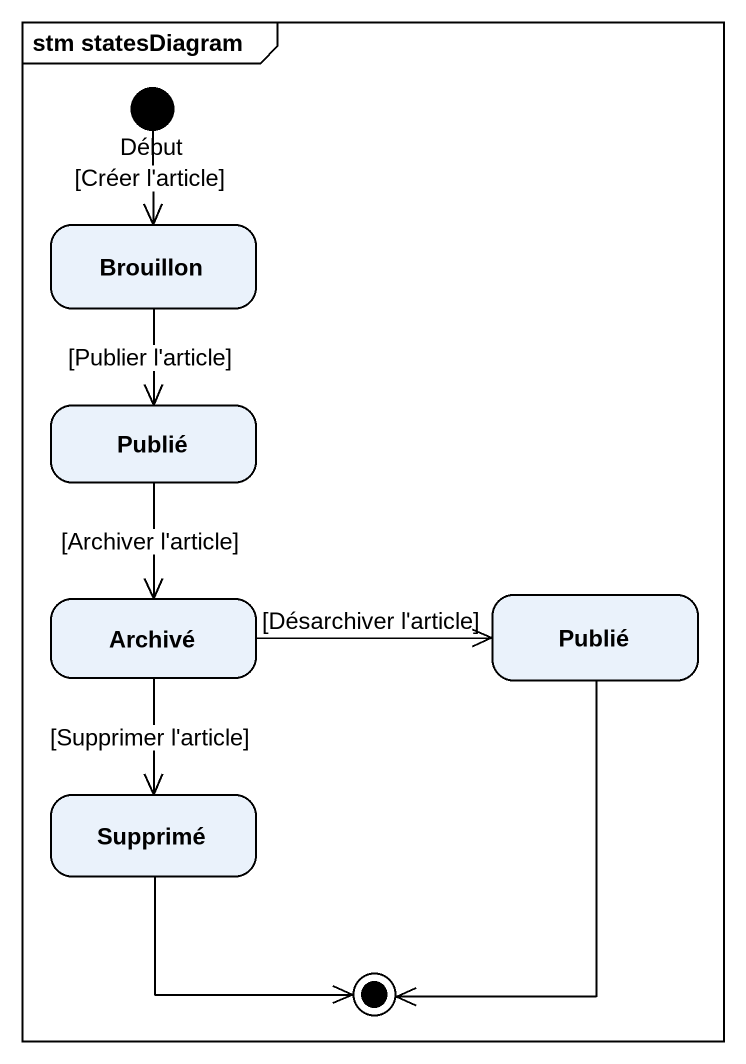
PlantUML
@startuml
mainframe stm statesDiagram
hide empty description
state Début <<start>>
state Brouillon
state Publié
state Archivé
state "Publié" as Publié_2
state Supprimé
Début --> Brouillon : [Créer l'article]
Brouillon --> Publié : [Publier l'article]
Publié --> Archivé : [Archiver l'article]
Archivé -right-> Publié_2 : [Désarchiver l'article]
Archivé --> Supprimé : [Supprimer l'article]
Publié_2 --> [*]
Supprimé --> [*]
@enduml
